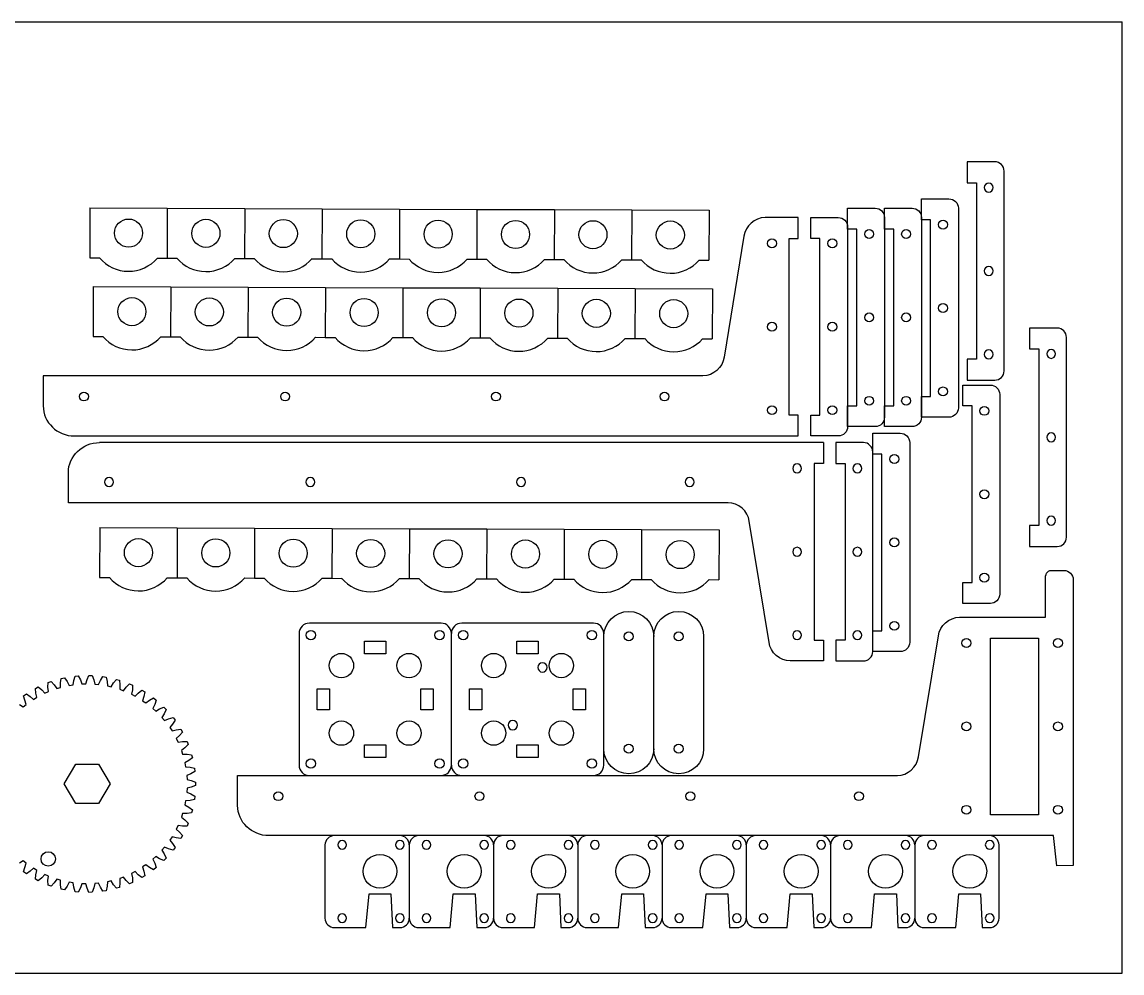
# Model space of a CAD drawing. Extents: x 0 to 610, y 0 to 305.
# Drawn here: x 257.2 to 609.6, y 0 to 304.8 of the extents above; entities that cross this region are included whole.
import ezdxf

# ---------------------------------------------------------------- set-up
doc = ezdxf.new("R2010")
doc.units = 0
doc.layers.add('CUTS', color=1, linetype='Continuous', true_color=0xff0000)
doc.layers.add('laser bed referance', color=3, linetype='Continuous', lineweight=25, true_color=0x00ff00)

msp = doc.modelspace()

# ---------------------------------------------------------------- linework, layer by layer
at = {"layer": 'CUTS', "color": 1, "lineweight": 25, "true_color": 0xff0000}
for p, q in [((278.92, 245.2), (278.87, 229.2)), ((278.92, 245.2), (303.72, 245.11)), ((303.72, 245.11), (303.67, 229.11)), ((303.72, 245.11), (328.52, 245.02)), ((328.52, 245.02), (328.47, 229.02)), ((328.52, 245.02), (353.32, 244.93)), ((353.32, 244.93), (353.27, 228.93)), ((353.32, 244.93), (378.12, 244.84)), ((378.12, 244.84), (378.06, 228.84)), ((378.12, 244.84), (402.92, 244.75)), ((402.92, 244.75), (402.86, 228.75)), ((402.92, 244.75), (427.72, 244.67)), ((427.72, 244.67), (427.66, 228.67)), ((427.72, 244.67), (452.52, 244.58)), ((452.52, 244.58), (452.46, 228.58)), ((452.52, 244.58), (477.32, 244.49)), ((477.32, 244.49), (477.26, 228.49)), ((278.87, 229.2), (281.99, 229.19)), ((300.54, 229.12), (303.67, 229.11)), ((303.67, 229.11), (306.79, 229.1)), ((325.34, 229.03), (328.47, 229.02)), ((328.47, 229.02), (331.59, 229.01)), ((350.14, 228.94), (353.27, 228.93)), ((353.27, 228.93), (356.39, 228.92)), ((374.94, 228.85), (378.06, 228.84)), ((378.06, 228.84), (381.19, 228.83)), ((399.74, 228.77), (402.86, 228.75)), ((402.86, 228.75), (405.99, 228.74)), ((424.54, 228.68), (427.66, 228.67)), ((427.66, 228.67), (430.79, 228.65)), ((449.34, 228.59), (452.46, 228.58)), ((452.46, 228.58), (455.59, 228.57)), ((474.14, 228.5), (477.26, 228.49)), ((280, 220), (279.94, 204)), ((280, 220), (304.8, 219.91)), ((304.8, 219.91), (304.74, 203.91)), ((304.8, 219.91), (329.6, 219.82)), ((329.6, 219.82), (329.54, 203.82)), ((329.6, 219.82), (354.4, 219.73)), ((354.4, 219.73), (354.34, 203.73)), ((354.4, 219.73), (379.2, 219.64)), ((379.2, 219.64), (379.14, 203.65)), ((379.2, 219.64), (404, 219.56)), ((404, 219.56), (403.94, 203.56)), ((404, 219.56), (428.8, 219.47)), ((428.8, 219.47), (428.74, 203.47)), ((428.8, 219.47), (453.6, 219.38)), ((453.6, 219.38), (453.54, 203.38)), ((453.6, 219.38), (478.4, 219.29)), ((478.4, 219.29), (478.34, 203.29)), ((279.94, 204), (283.07, 203.99)), ((301.62, 203.92), (304.74, 203.91)), ((304.74, 203.91), (307.87, 203.9)), ((326.42, 203.83), (329.54, 203.82)), ((329.54, 203.82), (332.66, 203.81)), ((351.22, 203.74), (354.34, 203.73)), ((354.34, 203.73), (357.46, 203.72)), ((376.02, 203.66), (379.14, 203.65)), ((379.14, 203.65), (382.26, 203.63)), ((400.82, 203.57), (403.94, 203.56)), ((403.94, 203.56), (407.06, 203.55)), ((425.62, 203.48), (428.74, 203.47)), ((428.74, 203.47), (431.86, 203.46)), ((450.42, 203.39), (453.54, 203.38)), ((453.54, 203.38), (456.66, 203.37)), ((475.22, 203.3), (478.34, 203.29)), ((513.92, 170), (282.01, 170)), ((282.09, 142.77), (282.03, 126.77)), ((282.09, 142.77), (306.89, 142.68)), ((306.89, 142.68), (306.83, 126.68)), ((306.89, 142.68), (331.69, 142.59)), ((331.69, 142.59), (331.63, 126.59)), ((331.69, 142.59), (356.49, 142.5)), ((356.49, 142.5), (356.43, 126.5)), ((356.49, 142.5), (381.29, 142.41)), ((381.29, 142.41), (381.23, 126.41)), ((381.29, 142.41), (406.08, 142.32)), ((406.08, 142.32), (406.03, 126.32)), ((406.08, 142.32), (430.88, 142.24)), ((430.88, 142.24), (430.83, 126.24)), ((430.88, 142.24), (455.68, 142.15)), ((455.68, 142.15), (455.63, 126.15)), ((455.68, 142.15), (480.48, 142.06)), ((480.48, 142.06), (480.43, 126.06)), ((282.03, 126.77), (285.15, 126.76)), ((303.71, 126.69), (306.83, 126.68)), ((306.83, 126.68), (309.95, 126.67)), ((328.51, 126.6), (331.63, 126.59)), ((331.63, 126.59), (334.75, 126.58)), ((353.31, 126.51), (356.43, 126.5)), ((356.43, 126.5), (359.55, 126.49)), ((378.11, 126.42), (381.23, 126.41)), ((381.23, 126.41), (384.35, 126.4)), ((402.9, 126.34), (406.03, 126.32)), ((406.03, 126.32), (409.15, 126.31)), ((427.7, 126.25), (430.83, 126.24)), ((430.83, 126.24), (433.95, 126.22)), ((452.5, 126.16), (455.63, 126.15)), ((455.63, 126.15), (458.75, 126.14)), ((477.3, 126.07), (480.43, 126.06))]:
    msp.add_line(p, q, dxfattribs=at)
for points in [[(568.82, 260), (560, 260), (560, 253.3), (562.95, 253.3), (562.95, 196.7), (560, 196.7), (560, 190), (568.82, 190)], [(571.82, 193), (571.82, 257), (571.82, 257)], [(554.17, 178.12), (545.34, 178.12), (545.34, 184.82), (548.29, 184.82), (548.29, 241.42), (545.34, 241.42), (545.34, 248.12), (548.25, 248.12), (554.17, 248.12)], [(530.51, 175.12), (521.69, 175.12), (521.69, 181.82), (524.64, 181.82), (524.64, 238.42), (521.69, 238.42), (521.69, 245.12), (524.6, 245.12), (530.51, 245.12)], [(542.34, 175.12), (533.51, 175.12), (533.51, 181.82), (536.46, 181.82), (536.46, 238.42), (533.51, 238.42), (533.51, 245.12), (536.42, 245.12), (542.34, 245.12)], [(557.17, 245.12), (557.17, 181.12), (557.17, 181.12)], [(505.86, 178.82), (502.91, 178.82), (502.91, 235.42), (505.86, 235.42), (505.86, 242.12), (505.86, 242.12), (495.24, 242.12)], [(518.69, 172.12), (509.86, 172.12), (509.86, 178.82), (512.81, 178.82), (512.81, 235.42), (509.86, 235.42), (509.86, 242.12), (512.77, 242.12), (518.69, 242.12)], [(533.51, 242.12), (533.51, 178.12), (533.51, 178.12)], [(545.34, 242.12), (545.34, 178.12), (545.34, 178.12)], [(488.47, 236.17), (482.11, 197.35)], [(521.69, 239.12), (521.69, 175.12), (521.69, 175.12)], [(588.82, 206.7), (580, 206.7), (580, 200), (582.95, 200), (582.95, 143.4), (580, 143.4), (580, 136.7), (588.82, 136.7)], [(591.82, 139.7), (591.82, 203.7), (591.82, 203.7)], [(475.34, 191.4), (467.73, 191.4), (263.95, 191.4)], [(567.42, 118.44), (558.59, 118.44), (558.59, 125.14), (561.54, 125.14), (561.54, 181.74), (558.59, 181.74), (558.59, 188.44), (561.5, 188.44), (567.42, 188.44)], [(570.42, 185.44), (570.42, 121.44), (570.42, 121.44)], [(273.95, 172.12), (505.86, 172.12), (505.86, 178.82), (505.86, 178.82)], [(538.57, 103), (529.74, 103), (529.74, 109.7), (532.69, 109.7), (532.69, 166.3), (529.74, 166.3), (529.74, 173), (532.65, 173), (538.57, 173)], [(513.92, 170), (513.92, 163.3), (510.97, 163.3), (510.97, 106.7), (513.92, 106.7), (513.92, 100), (503.3, 100)], [(526.74, 170), (517.92, 170), (517.92, 163.3), (520.87, 163.3), (520.87, 106.7), (517.92, 106.7), (517.92, 100), (526.74, 100)], [(541.57, 170), (541.57, 106), (541.57, 106)], [(529.74, 103), (529.74, 167), (529.74, 167)], [(483.4, 150.72), (475.79, 150.72), (272.01, 150.72)], [(496.53, 105.95), (490.17, 144.77)], [(587.06, 129.03), (590.98, 129.03)], [(557.53, 114.03), (585.06, 114.03), (585.06, 126.03)], [(593.98, 126.03), (593.98, 111.03), (593.98, 111.03)], [(593.98, 111.03), (593.98, 34.41), (588.77, 34.4), (587.67, 44.03), (339.43, 44.03), (336.25, 44.03)], [(391.41, 112.13), (349.23, 112.12)], [(440.23, 112.13), (398.05, 112.12)], [(345.92, 108.8), (345.92, 66.62)], [(366.93, 106.32), (373.73, 106.32), (373.73, 102.32), (366.93, 102.32), (366.93, 106.32), (366.93, 106.32)], [(394.74, 66.63), (394.73, 108.81)], [(415.75, 106.32), (422.55, 106.32), (422.55, 102.32), (415.75, 102.32), (415.75, 106.32), (415.75, 106.32)], [(443.56, 66.63), (443.55, 108.81)], [(459.56, 71.88), (459.56, 107.88)], [(475.56, 107.88), (475.56, 71.88), (475.56, 71.88)], [(544.4, 69.26), (550.76, 108.08)], [(567.43, 107.33), (582.88, 107.33), (582.88, 50.73), (567.43, 50.73), (567.43, 107.33), (567.43, 107.33)], [(256.35, 86.07), (257.53, 85.28), (258.53, 86.08), (258.03, 87.4), (257.68, 88.84), (258.55, 89.45), (259.78, 88.63), (260.85, 87.7), (261.95, 88.36), (261.61, 89.74), (261.46, 91.21), (262.39, 91.7), (263.51, 90.73), (264.46, 89.67), (265.62, 90.19), (265.47, 91.6), (265.51, 93.08), (266.5, 93.44), (267.48, 92.34), (268.28, 91.16), (269.51, 91.53), (269.54, 92.95), (269.76, 94.41), (270.79, 94.65), (271.62, 93.42), (272.27, 92.16), (273.53, 92.36), (273.74, 93.77), (274.15, 95.19), (275.2, 95.29), (275.87, 93.97), (276.35, 92.63), (277.62, 92.67), (278.01, 94.04), (278.6, 95.4), (279.65, 95.37), (280.15, 93.97), (280.45, 92.58), (281.72, 92.46), (282.28, 93.77), (283.04, 95.04), (284.08, 94.87), (284.4, 93.42), (284.52, 92.01), (285.76, 91.72), (286.49, 92.95), (287.4, 94.11), (288.41, 93.81), (288.54, 92.34), (288.48, 90.92), (289.68, 90.48), (290.55, 91.6), (291.6, 92.64), (292.57, 92.21), (292.51, 90.73), (292.27, 89.33), (293.4, 88.74), (294.41, 89.74), (295.59, 90.64), (296.49, 90.09), (296.24, 88.63), (295.82, 87.27), (296.87, 86.54), (298, 87.4), (299.28, 88.14), (300.11, 87.48), (299.67, 86.07), (299.08, 84.78), (300.03, 83.92), (301.26, 84.63), (302.62, 85.2), (303.36, 84.44), (302.75, 83.09), (302, 81.88), (302.83, 80.91), (304.14, 81.46), (305.56, 81.85), (306.2, 81), (305.42, 79.74), (304.52, 78.64), (305.22, 77.57), (306.59, 77.95), (308.05, 78.15), (308.57, 77.23), (307.64, 76.08), (306.6, 75.11), (307.16, 73.95), (308.57, 74.15), (310.05, 74.16), (310.44, 73.19), (309.37, 72.17), (308.22, 71.33), (308.62, 70.12), (310.04, 70.13), (311.51, 69.96), (311.78, 68.94), (310.59, 68.06), (309.34, 67.38), (309.59, 66.12), (311, 65.96), (312.43, 65.6), (312.57, 64.55), (311.27, 63.83), (309.95, 63.32), (310.03, 62.04), (311.41, 61.7), (312.78, 61.15)], [(351.72, 91.11), (355.72, 91.11), (355.72, 84.31), (351.72, 84.31), (351.72, 91.11), (351.72, 91.11)], [(388.93, 84.3), (384.93, 84.31), (384.93, 91.11), (388.93, 91.12), (388.93, 84.3), (388.93, 84.3)], [(400.55, 91.11), (404.54, 91.11), (404.54, 84.31), (400.55, 84.31), (400.55, 91.11), (400.55, 91.11)], [(433.75, 91.11), (437.75, 91.11), (437.75, 84.31), (433.75, 84.31), (433.75, 91.11), (433.75, 91.11)], [(366.93, 73.11), (373.73, 73.11), (373.73, 69.11), (366.93, 69.11), (366.93, 73.11), (366.93, 73.11)], [(415.74, 69.11), (415.75, 73.11), (422.55, 73.11), (422.55, 69.11), (415.74, 69.11), (415.74, 69.11)], [(274.36, 54.28), (270.7, 60.63), (274.36, 66.98), (281.69, 66.98), (285.36, 60.63), (281.69, 54.28), (274.36, 54.28), (274.36, 54.28)], [(312.78, 61.15), (312.78, 60.1), (311.41, 59.55), (310.03, 59.21), (309.95, 57.94), (311.27, 57.42), (312.57, 56.7), (312.43, 55.66), (311, 55.29), (309.59, 55.13), (309.34, 53.87), (310.59, 53.19), (311.78, 52.32), (311.51, 51.29), (310.04, 51.12), (308.62, 51.14), (308.22, 49.92), (309.37, 49.09), (310.44, 48.07), (310.05, 47.09), (308.57, 47.1), (307.16, 47.3), (306.6, 46.15), (307.64, 45.17), (308.57, 44.02), (308.05, 43.1), (306.59, 43.3), (305.22, 43.68), (304.52, 42.61), (305.42, 41.51), (306.2, 40.25), (305.56, 39.41), (304.14, 39.79), (302.83, 40.34), (302, 39.37), (302.75, 38.16), (303.36, 36.81), (302.62, 36.06), (301.26, 36.62), (300.03, 37.33), (299.08, 36.48), (299.67, 35.18), (300.11, 33.77), (299.28, 33.11), (298, 33.85), (296.87, 34.71), (295.82, 33.98), (296.24, 32.62), (296.49, 31.16), (295.59, 30.62), (294.41, 31.51), (293.4, 32.51), (292.27, 31.92), (292.51, 30.52), (292.57, 29.04), (291.6, 28.62), (290.55, 29.65), (289.68, 30.77), (288.48, 30.33), (288.54, 28.91), (288.41, 27.44), (287.4, 27.14), (286.49, 28.3), (285.76, 29.53), (284.52, 29.24), (284.4, 27.83), (284.08, 26.38), (283.04, 26.21), (282.28, 27.49), (281.72, 28.79), (280.45, 28.67), (280.15, 27.28), (279.65, 25.89), (278.6, 25.85), (278.01, 27.21), (277.62, 28.58), (276.35, 28.62), (275.87, 27.28), (275.2, 25.96), (274.15, 26.06), (273.74, 27.49), (273.53, 28.89), (272.27, 29.1), (271.62, 27.83), (270.79, 26.61), (269.76, 26.84), (269.54, 28.3), (269.51, 29.72), (268.28, 30.09), (267.48, 28.91), (266.5, 27.81), (265.51, 28.17), (265.47, 29.65), (265.62, 31.07), (264.46, 31.58), (263.51, 30.52), (262.39, 29.55), (261.46, 30.04), (261.61, 31.51), (261.95, 32.89), (260.85, 33.56), (259.78, 32.62), (258.55, 31.8), (257.68, 32.41), (258.03, 33.85), (258.53, 35.17), (257.53, 35.97), (256.35, 35.18)], [(326.25, 53.67), (326.25, 63.31), (537.63, 63.31)], [(354.24, 41.03), (354.24, 17.56)], [(381.24, 41.03), (381.24, 17.56)], [(408.24, 41.03), (408.24, 17.56)], [(435.23, 41.03), (435.23, 17.56)], [(462.23, 41.03), (462.23, 17.56)], [(489.22, 41.03), (489.22, 17.56)], [(516.22, 41.03), (516.22, 17.56)], [(543.22, 41.03), (543.22, 17.56)], [(570.21, 17.56), (570.21, 41.03)], [(357.24, 14.56), (367.34, 14.56), (368.34, 25.41), (375.34, 25.41), (375.34, 25.41), (375.84, 14.56), (378.24, 14.56)], [(384.24, 14.56), (394.34, 14.56), (395.34, 25.41), (402.34, 25.41), (402.34, 25.41), (402.84, 14.56), (405.24, 14.56)], [(411.24, 14.56), (421.33, 14.56), (422.33, 25.41), (429.33, 25.41), (429.83, 14.56), (432.23, 14.56)], [(438.23, 14.56), (448.33, 14.56), (449.33, 25.41), (456.33, 25.41), (456.33, 25.41), (456.83, 14.56), (459.23, 14.56)], [(465.23, 14.56), (475.32, 14.56), (476.32, 25.41), (483.32, 25.41), (483.32, 25.41), (483.82, 14.56), (486.22, 14.56)], [(492.22, 14.56), (502.32, 14.56), (503.32, 25.41), (510.32, 25.41), (510.32, 25.41), (510.82, 14.56), (513.22, 14.56)], [(519.22, 14.56), (529.32, 14.56), (530.32, 25.41), (537.32, 25.41), (537.32, 25.41), (537.82, 14.56), (540.22, 14.56)], [(546.22, 14.56), (556.31, 14.56), (557.31, 25.41), (564.31, 25.41), (564.31, 25.41), (564.81, 14.56), (567.21, 14.56)]]:
    msp.add_lwpolyline(points, dxfattribs=at)
for centre in [(291.3, 237.15), (316.09, 237.06), (340.89, 236.98), (365.69, 236.89), (390.49, 236.8), (415.29, 236.71), (440.09, 236.62), (464.89, 236.53), (292.37, 211.96), (317.17, 211.87), (341.97, 211.78), (366.77, 211.69), (391.57, 211.6), (416.37, 211.51), (441.17, 211.42), (465.97, 211.33), (294.46, 134.72), (319.26, 134.64), (344.06, 134.55), (368.86, 134.46), (393.66, 134.37), (418.46, 134.28), (443.26, 134.19), (468.05, 134.1)]:
    msp.add_circle(centre, 4.5, dxfattribs=at)
for centre in [(291.3, 237.15), (316.09, 237.06), (340.89, 236.98), (365.69, 236.89), (390.49, 236.8), (415.29, 236.71), (440.09, 236.62), (464.89, 236.53), (292.37, 211.96), (317.17, 211.87), (341.97, 211.78), (366.77, 211.69), (391.57, 211.6), (416.37, 211.51), (441.17, 211.42), (465.97, 211.33), (294.46, 134.72), (319.26, 134.64), (344.06, 134.55), (368.86, 134.46), (393.66, 134.37), (418.46, 134.28), (443.26, 134.19), (468.05, 134.1)]:
    msp.add_arc(centre, 12.25, 220.5677, 319.0221, dxfattribs=at)
for points in [[(571.82, 257), (571.82, 258.65), (570.48, 260), (568.82, 260)], [(566.91, 253.15), (566.12, 253.15), (565.48, 252.51), (565.48, 251.72)], [(565.48, 251.72), (565.48, 250.94), (566.12, 250.3), (566.91, 250.3)], [(568.33, 251.72), (568.33, 252.51), (567.7, 253.15), (566.91, 253.15)], [(566.91, 250.3), (567.7, 250.3), (568.33, 250.94), (568.33, 251.72)], [(554.17, 248.12), (555.82, 248.12), (557.17, 246.77), (557.17, 245.12)], [(530.51, 245.12), (532.16, 245.12), (533.51, 243.77), (533.51, 242.12)], [(542.34, 245.12), (543.99, 245.12), (545.34, 243.77), (545.34, 242.12)], [(495.24, 242.12), (491.94, 242.12), (488.89, 239.44), (488.47, 236.17)], [(518.69, 242.12), (520.34, 242.12), (521.69, 240.77), (521.69, 239.12)], [(550.83, 239.85), (550.83, 240.63), (551.46, 241.27), (552.25, 241.27)], [(552.25, 238.42), (551.46, 238.42), (550.83, 239.06), (550.83, 239.85)], [(552.25, 241.27), (553.04, 241.27), (553.68, 240.63), (553.68, 239.85)], [(553.68, 239.85), (553.68, 239.06), (553.04, 238.42), (552.25, 238.42)], [(527.17, 236.85), (527.17, 237.63), (527.81, 238.27), (528.6, 238.27)], [(528.6, 235.42), (527.81, 235.42), (527.17, 236.06), (527.17, 236.85)], [(528.6, 238.27), (529.38, 238.27), (530.02, 237.63), (530.02, 236.85)], [(530.02, 236.85), (530.02, 236.06), (529.38, 235.42), (528.6, 235.42)], [(539, 236.85), (539, 237.63), (539.64, 238.27), (540.42, 238.27)], [(540.42, 235.42), (539.64, 235.42), (539, 236.06), (539, 236.85)], [(540.42, 238.27), (541.21, 238.27), (541.85, 237.63), (541.85, 236.85)], [(541.85, 236.85), (541.85, 236.06), (541.21, 235.42), (540.42, 235.42)], [(496.03, 233.85), (496.03, 234.63), (496.66, 235.27), (497.45, 235.27)], [(497.45, 232.42), (496.66, 232.42), (496.03, 233.06), (496.03, 233.85)], [(497.45, 235.27), (498.24, 235.27), (498.88, 234.63), (498.88, 233.85)], [(498.88, 233.85), (498.88, 233.06), (498.24, 232.42), (497.45, 232.42)], [(515.34, 233.85), (515.34, 234.63), (515.98, 235.27), (516.77, 235.27)], [(516.77, 232.42), (515.98, 232.42), (515.34, 233.06), (515.34, 233.85)], [(516.77, 235.27), (517.56, 235.27), (518.19, 234.63), (518.19, 233.85)], [(518.19, 233.85), (518.19, 233.06), (517.56, 232.42), (516.77, 232.42)], [(566.91, 226.42), (566.12, 226.42), (565.48, 225.79), (565.48, 225)], [(568.33, 225), (568.33, 225.79), (567.7, 226.42), (566.91, 226.42)], [(565.48, 225), (565.48, 224.21), (566.12, 223.57), (566.91, 223.57)], [(566.91, 223.57), (567.7, 223.57), (568.33, 224.21), (568.33, 225)], [(527.17, 210.12), (527.17, 210.91), (527.81, 211.55), (528.6, 211.55)], [(528.6, 211.55), (529.38, 211.55), (530.02, 210.91), (530.02, 210.12)], [(539, 210.12), (539, 210.91), (539.64, 211.55), (540.42, 211.55)], [(540.42, 211.55), (541.21, 211.55), (541.85, 210.91), (541.85, 210.12)], [(550.83, 213.12), (550.83, 213.91), (551.46, 214.55), (552.25, 214.55)], [(552.25, 211.7), (551.46, 211.7), (550.83, 212.33), (550.83, 213.12)], [(552.25, 214.55), (553.04, 214.55), (553.68, 213.91), (553.68, 213.12)], [(553.68, 213.12), (553.68, 212.33), (553.04, 211.7), (552.25, 211.7)], [(496.03, 207.12), (496.03, 207.91), (496.66, 208.55), (497.45, 208.55)], [(497.45, 208.55), (498.24, 208.55), (498.88, 207.91), (498.88, 207.12)], [(515.34, 207.12), (515.34, 207.91), (515.98, 208.55), (516.77, 208.55)], [(516.77, 208.55), (517.56, 208.55), (518.19, 207.91), (518.19, 207.12)], [(528.6, 208.7), (527.81, 208.7), (527.17, 209.33), (527.17, 210.12)], [(530.02, 210.12), (530.02, 209.33), (529.38, 208.7), (528.6, 208.7)], [(540.42, 208.7), (539.64, 208.7), (539, 209.33), (539, 210.12)], [(541.85, 210.12), (541.85, 209.33), (541.21, 208.7), (540.42, 208.7)], [(497.45, 205.7), (496.66, 205.7), (496.03, 206.33), (496.03, 207.12)], [(498.88, 207.12), (498.88, 206.33), (498.24, 205.7), (497.45, 205.7)], [(516.77, 205.7), (515.98, 205.7), (515.34, 206.33), (515.34, 207.12)], [(518.19, 207.12), (518.19, 206.33), (517.56, 205.7), (516.77, 205.7)], [(591.82, 203.7), (591.82, 205.35), (590.48, 206.7), (588.82, 206.7)], [(566.91, 199.7), (566.12, 199.7), (565.48, 199.06), (565.48, 198.27)], [(565.48, 198.27), (565.48, 197.49), (566.12, 196.85), (566.91, 196.85)], [(568.33, 198.27), (568.33, 199.06), (567.7, 199.7), (566.91, 199.7)], [(566.91, 196.85), (567.7, 196.85), (568.33, 197.49), (568.33, 198.27)], [(586.91, 199.85), (586.12, 199.85), (585.48, 199.21), (585.48, 198.42)], [(585.48, 198.42), (585.48, 197.64), (586.12, 197), (586.91, 197)], [(588.33, 198.42), (588.33, 199.21), (587.7, 199.85), (586.91, 199.85)], [(586.91, 197), (587.7, 197), (588.33, 197.64), (588.33, 198.42)], [(482.11, 197.35), (481.68, 194.08), (478.64, 191.4), (475.34, 191.4)], [(263.95, 191.4), (263.95, 191.4), (263.95, 187.06), (263.95, 181.76)], [(568.82, 190), (570.48, 190), (571.82, 191.35), (571.82, 193)], [(550.83, 186.4), (550.83, 187.18), (551.46, 187.82), (552.25, 187.82)], [(552.25, 187.82), (553.04, 187.82), (553.68, 187.18), (553.68, 186.4)], [(567.42, 188.44), (569.07, 188.44), (570.42, 187.09), (570.42, 185.44)], [(275.57, 184.76), (275.57, 185.55), (276.21, 186.18), (277, 186.18)], [(277, 183.34), (276.21, 183.34), (275.57, 183.97), (275.57, 184.76)], [(277, 186.18), (277.78, 186.18), (278.42, 185.55), (278.42, 184.76)], [(278.42, 184.76), (278.42, 183.97), (277.78, 183.34), (277, 183.34)], [(340.04, 184.76), (340.04, 185.55), (340.68, 186.18), (341.47, 186.18)], [(341.47, 183.34), (340.68, 183.34), (340.04, 183.97), (340.04, 184.76)], [(341.47, 186.18), (342.26, 186.18), (342.89, 185.55), (342.89, 184.76)], [(342.89, 184.76), (342.89, 183.97), (342.26, 183.34), (341.47, 183.34)], [(407.58, 184.76), (407.58, 185.55), (408.22, 186.18), (409, 186.18)], [(409, 183.34), (408.22, 183.34), (407.58, 183.97), (407.58, 184.76)], [(409, 186.18), (409.79, 186.18), (410.43, 185.55), (410.43, 184.76)], [(410.43, 184.76), (410.43, 183.97), (409.79, 183.34), (409, 183.34)], [(461.59, 184.76), (461.59, 185.55), (462.22, 186.18), (463.01, 186.18)], [(463.01, 183.34), (462.22, 183.34), (461.59, 183.97), (461.59, 184.76)], [(463.01, 186.18), (463.8, 186.18), (464.44, 185.55), (464.44, 184.76)], [(464.44, 184.76), (464.44, 183.97), (463.8, 183.34), (463.01, 183.34)], [(527.17, 183.4), (527.17, 184.18), (527.81, 184.82), (528.6, 184.82)], [(528.6, 181.97), (527.81, 181.97), (527.17, 182.61), (527.17, 183.4)], [(528.6, 184.82), (529.38, 184.82), (530.02, 184.18), (530.02, 183.4)], [(530.02, 183.4), (530.02, 182.61), (529.38, 181.97), (528.6, 181.97)], [(539, 183.4), (539, 184.18), (539.64, 184.82), (540.42, 184.82)], [(540.42, 181.97), (539.64, 181.97), (539, 182.61), (539, 183.4)], [(540.42, 184.82), (541.21, 184.82), (541.85, 184.18), (541.85, 183.4)], [(541.85, 183.4), (541.85, 182.61), (541.21, 181.97), (540.42, 181.97)], [(552.25, 184.97), (551.46, 184.97), (550.83, 185.61), (550.83, 186.4)], [(553.68, 186.4), (553.68, 185.61), (553.04, 184.97), (552.25, 184.97)], [(263.95, 181.76), (263.95, 176.46), (268.45, 172.12), (273.95, 172.12)], [(496.03, 180.4), (496.03, 181.18), (496.66, 181.82), (497.45, 181.82)], [(497.45, 178.97), (496.66, 178.97), (496.03, 179.61), (496.03, 180.4)], [(497.45, 181.82), (498.24, 181.82), (498.88, 181.18), (498.88, 180.4)], [(498.88, 180.4), (498.88, 179.61), (498.24, 178.97), (497.45, 178.97)], [(515.34, 180.4), (515.34, 181.18), (515.98, 181.82), (516.77, 181.82)], [(516.77, 178.97), (515.98, 178.97), (515.34, 179.61), (515.34, 180.4)], [(516.77, 181.82), (517.56, 181.82), (518.19, 181.18), (518.19, 180.4)], [(518.19, 180.4), (518.19, 179.61), (517.56, 178.97), (516.77, 178.97)], [(557.17, 181.12), (557.17, 179.47), (555.82, 178.12), (554.17, 178.12)], [(564.07, 180.17), (564.07, 180.95), (564.71, 181.59), (565.5, 181.59)], [(565.5, 178.74), (564.71, 178.74), (564.07, 179.38), (564.07, 180.17)], [(565.5, 181.59), (566.29, 181.59), (566.92, 180.95), (566.92, 180.17)], [(566.92, 180.17), (566.92, 179.38), (566.29, 178.74), (565.5, 178.74)], [(533.51, 178.12), (533.51, 176.47), (532.16, 175.12), (530.51, 175.12)], [(545.34, 178.12), (545.34, 176.47), (543.99, 175.12), (542.34, 175.12)], [(521.69, 175.12), (521.69, 173.47), (520.34, 172.12), (518.69, 172.12)], [(538.57, 173), (540.22, 173), (541.57, 171.65), (541.57, 170)], [(586.91, 173.12), (586.12, 173.12), (585.48, 172.49), (585.48, 171.7)], [(588.33, 171.7), (588.33, 172.49), (587.7, 173.12), (586.91, 173.12)], [(272.01, 160.36), (272.01, 165.66), (276.51, 170), (282.01, 170)], [(529.74, 167), (529.74, 168.65), (528.39, 170), (526.74, 170)], [(585.48, 171.7), (585.48, 170.91), (586.12, 170.28), (586.91, 170.28)], [(586.91, 170.28), (587.7, 170.28), (588.33, 170.91), (588.33, 171.7)], [(535.23, 164.73), (535.23, 165.51), (535.87, 166.15), (536.65, 166.15)], [(536.65, 166.15), (537.44, 166.15), (538.08, 165.51), (538.08, 164.73)], [(505.51, 163.15), (504.72, 163.15), (504.09, 162.51), (504.09, 161.72)], [(506.94, 161.72), (506.94, 162.51), (506.3, 163.15), (505.51, 163.15)], [(524.83, 163.15), (524.04, 163.15), (523.4, 162.51), (523.4, 161.72)], [(526.25, 161.72), (526.25, 162.51), (525.61, 163.15), (524.83, 163.15)], [(536.65, 163.3), (535.87, 163.3), (535.23, 163.94), (535.23, 164.73)], [(538.08, 164.73), (538.08, 163.94), (537.44, 163.3), (536.65, 163.3)], [(272.01, 150.72), (272.01, 150.72), (272.01, 155.06), (272.01, 160.36)], [(285.06, 158.79), (284.27, 158.79), (283.63, 158.15), (283.63, 157.36)], [(286.48, 157.36), (286.48, 158.15), (285.84, 158.79), (285.06, 158.79)], [(349.53, 158.79), (348.74, 158.79), (348.1, 158.15), (348.1, 157.36)], [(350.95, 157.36), (350.95, 158.15), (350.32, 158.79), (349.53, 158.79)], [(417.06, 158.79), (416.28, 158.79), (415.64, 158.15), (415.64, 157.36)], [(418.49, 157.36), (418.49, 158.15), (417.85, 158.79), (417.06, 158.79)], [(471.07, 158.79), (470.29, 158.79), (469.65, 158.15), (469.65, 157.36)], [(472.5, 157.36), (472.5, 158.15), (471.86, 158.79), (471.07, 158.79)], [(504.09, 161.72), (504.09, 160.94), (504.72, 160.3), (505.51, 160.3)], [(505.51, 160.3), (506.3, 160.3), (506.94, 160.94), (506.94, 161.72)], [(523.4, 161.72), (523.4, 160.94), (524.04, 160.3), (524.83, 160.3)], [(524.83, 160.3), (525.61, 160.3), (526.25, 160.94), (526.25, 161.72)], [(283.63, 157.36), (283.63, 156.57), (284.27, 155.94), (285.06, 155.94)], [(285.06, 155.94), (285.84, 155.94), (286.48, 156.57), (286.48, 157.36)], [(348.1, 157.36), (348.1, 156.57), (348.74, 155.94), (349.53, 155.94)], [(349.53, 155.94), (350.32, 155.94), (350.95, 156.57), (350.95, 157.36)], [(415.64, 157.36), (415.64, 156.57), (416.28, 155.94), (417.06, 155.94)], [(417.06, 155.94), (417.85, 155.94), (418.49, 156.57), (418.49, 157.36)], [(469.65, 157.36), (469.65, 156.57), (470.29, 155.94), (471.07, 155.94)], [(471.07, 155.94), (471.86, 155.94), (472.5, 156.57), (472.5, 157.36)], [(564.07, 153.44), (564.07, 154.23), (564.71, 154.87), (565.5, 154.87)], [(565.5, 152.02), (564.71, 152.02), (564.07, 152.65), (564.07, 153.44)], [(565.5, 154.87), (566.29, 154.87), (566.92, 154.23), (566.92, 153.44)], [(566.92, 153.44), (566.92, 152.65), (566.29, 152.02), (565.5, 152.02)], [(490.17, 144.77), (489.74, 148.04), (486.7, 150.72), (483.4, 150.72)], [(586.91, 146.4), (586.12, 146.4), (585.48, 145.76), (585.48, 144.98)], [(585.48, 144.98), (585.48, 144.19), (586.12, 143.55), (586.91, 143.55)], [(588.33, 144.98), (588.33, 145.76), (587.7, 146.4), (586.91, 146.4)], [(586.91, 143.55), (587.7, 143.55), (588.33, 144.19), (588.33, 144.98)], [(535.23, 138), (535.23, 138.79), (535.87, 139.43), (536.65, 139.43)], [(536.65, 136.58), (535.87, 136.58), (535.23, 137.21), (535.23, 138)], [(536.65, 139.43), (537.44, 139.43), (538.08, 138.79), (538.08, 138)], [(538.08, 138), (538.08, 137.21), (537.44, 136.58), (536.65, 136.58)], [(588.82, 136.7), (590.48, 136.7), (591.82, 138.05), (591.82, 139.7)], [(505.51, 136.43), (504.72, 136.43), (504.09, 135.79), (504.09, 135)], [(504.09, 135), (504.09, 134.21), (504.72, 133.58), (505.51, 133.58)], [(506.94, 135), (506.94, 135.79), (506.3, 136.43), (505.51, 136.43)], [(505.51, 133.58), (506.3, 133.58), (506.94, 134.21), (506.94, 135)], [(524.83, 136.43), (524.04, 136.43), (523.4, 135.79), (523.4, 135)], [(523.4, 135), (523.4, 134.21), (524.04, 133.58), (524.83, 133.58)], [(526.25, 135), (526.25, 135.79), (525.61, 136.43), (524.83, 136.43)], [(524.83, 133.58), (525.61, 133.58), (526.25, 134.21), (526.25, 135)], [(564.07, 126.72), (564.07, 127.5), (564.71, 128.14), (565.5, 128.14)], [(565.5, 128.14), (566.29, 128.14), (566.92, 127.5), (566.92, 126.72)], [(585.06, 126.03), (585.06, 127.68), (585.41, 129.03), (587.06, 129.03)], [(590.98, 129.03), (592.63, 129.03), (593.98, 127.68), (593.98, 126.03)], [(565.5, 125.29), (564.71, 125.29), (564.07, 125.93), (564.07, 126.72)], [(566.92, 126.72), (566.92, 125.93), (566.29, 125.29), (565.5, 125.29)], [(570.42, 121.44), (570.42, 119.79), (569.07, 118.44), (567.42, 118.44)], [(443.56, 107.88), (443.56, 112.3), (447.14, 115.88), (451.56, 115.88)], [(451.56, 115.88), (455.98, 115.88), (459.56, 112.3), (459.56, 107.88)], [(459.56, 107.88), (459.56, 112.3), (463.14, 115.88), (467.56, 115.88)], [(467.56, 115.88), (471.98, 115.88), (475.56, 112.3), (475.56, 107.88)], [(550.76, 108.08), (551.19, 111.35), (554.23, 114.03), (557.53, 114.03)], [(349.23, 112.12), (347.41, 112.12), (345.92, 110.62), (345.92, 108.8)], [(348.22, 108.32), (348.22, 109.15), (348.89, 109.82), (349.72, 109.82)], [(349.72, 109.82), (350.55, 109.82), (351.22, 109.15), (351.22, 108.32)], [(389.43, 108.32), (389.43, 109.15), (390.1, 109.82), (390.93, 109.82)], [(390.93, 109.82), (391.76, 109.82), (392.43, 109.15), (392.43, 108.32)], [(394.73, 108.81), (394.73, 110.63), (393.23, 112.13), (391.41, 112.13)], [(398.05, 112.12), (396.23, 112.12), (394.74, 110.62), (394.74, 108.8)], [(397.04, 108.32), (397.04, 109.15), (397.72, 109.82), (398.54, 109.82)], [(398.54, 109.82), (399.37, 109.82), (400.04, 109.15), (400.04, 108.32)], [(438.25, 108.32), (438.25, 109.15), (438.92, 109.82), (439.75, 109.82)], [(439.75, 109.82), (440.58, 109.82), (441.25, 109.15), (441.25, 108.32)], [(443.55, 108.81), (443.55, 110.63), (442.06, 112.13), (440.23, 112.13)], [(450.13, 107.88), (450.13, 108.67), (450.77, 109.31), (451.56, 109.31)], [(451.56, 109.31), (452.35, 109.31), (452.98, 108.67), (452.98, 107.88)], [(466.13, 107.88), (466.13, 108.67), (466.77, 109.31), (467.56, 109.31)], [(467.56, 109.31), (468.35, 109.31), (468.98, 108.67), (468.98, 107.88)], [(505.51, 109.7), (504.72, 109.7), (504.09, 109.06), (504.09, 108.28)], [(506.94, 108.28), (506.94, 109.06), (506.3, 109.7), (505.51, 109.7)], [(524.83, 109.7), (524.04, 109.7), (523.4, 109.06), (523.4, 108.28)], [(526.25, 108.28), (526.25, 109.06), (525.61, 109.7), (524.83, 109.7)], [(535.23, 111.28), (535.23, 112.06), (535.87, 112.7), (536.65, 112.7)], [(536.65, 109.85), (535.87, 109.85), (535.23, 110.49), (535.23, 111.28)], [(536.65, 112.7), (537.44, 112.7), (538.08, 112.06), (538.08, 111.28)], [(538.08, 111.28), (538.08, 110.49), (537.44, 109.85), (536.65, 109.85)], [(349.72, 106.82), (348.89, 106.82), (348.22, 107.49), (348.22, 108.32)], [(351.22, 108.32), (351.22, 107.49), (350.55, 106.82), (349.72, 106.82)], [(390.93, 106.82), (390.1, 106.82), (389.43, 107.49), (389.43, 108.32)], [(392.43, 108.32), (392.43, 107.49), (391.76, 106.82), (390.93, 106.82)], [(398.54, 106.82), (397.72, 106.82), (397.04, 107.49), (397.04, 108.32)], [(400.04, 108.32), (400.04, 107.49), (399.37, 106.82), (398.54, 106.82)], [(439.75, 106.82), (438.92, 106.82), (438.25, 107.49), (438.25, 108.32)], [(441.25, 108.32), (441.25, 107.49), (440.58, 106.82), (439.75, 106.82)], [(451.56, 106.46), (450.77, 106.46), (450.13, 107.1), (450.13, 107.88)], [(452.98, 107.88), (452.98, 107.1), (452.35, 106.46), (451.56, 106.46)], [(467.56, 106.46), (466.77, 106.46), (466.13, 107.1), (466.13, 107.88)], [(468.98, 107.88), (468.98, 107.1), (468.35, 106.46), (467.56, 106.46)], [(503.3, 100), (500, 100), (496.95, 102.68), (496.53, 105.95)], [(504.09, 108.28), (504.09, 107.49), (504.72, 106.85), (505.51, 106.85)], [(505.51, 106.85), (506.3, 106.85), (506.94, 107.49), (506.94, 108.28)], [(523.4, 108.28), (523.4, 107.49), (524.04, 106.85), (524.83, 106.85)], [(524.83, 106.85), (525.61, 106.85), (526.25, 107.49), (526.25, 108.28)], [(541.57, 106), (541.57, 104.35), (540.22, 103), (538.57, 103)], [(558.32, 105.75), (558.32, 106.54), (558.96, 107.18), (559.75, 107.18)], [(559.75, 104.33), (558.96, 104.33), (558.32, 104.97), (558.32, 105.75)], [(559.75, 107.18), (560.53, 107.18), (561.17, 106.54), (561.17, 105.75)], [(561.17, 105.75), (561.17, 104.97), (560.53, 104.33), (559.75, 104.33)], [(587.64, 105.75), (587.64, 106.54), (588.28, 107.18), (589.06, 107.18)], [(589.06, 104.33), (588.28, 104.33), (587.64, 104.97), (587.64, 105.75)], [(589.06, 107.18), (589.85, 107.18), (590.49, 106.54), (590.49, 105.75)], [(590.49, 105.75), (590.49, 104.97), (589.85, 104.33), (589.06, 104.33)], [(355.6, 98.53), (355.6, 100.68), (357.34, 102.43), (359.5, 102.43)], [(359.5, 102.43), (361.65, 102.43), (363.4, 100.68), (363.4, 98.53)], [(377.26, 98.53), (377.26, 100.68), (379, 102.43), (381.16, 102.43)], [(381.16, 102.43), (383.31, 102.43), (385.06, 100.68), (385.06, 98.53)], [(404.4, 98.54), (404.4, 100.7), (406.15, 102.44), (408.3, 102.44)], [(408.3, 102.44), (410.46, 102.44), (412.2, 100.7), (412.2, 98.54)], [(426.06, 98.54), (426.06, 100.7), (427.81, 102.44), (429.96, 102.44)], [(429.96, 102.44), (432.11, 102.44), (433.86, 100.7), (433.86, 98.54)], [(526.74, 100), (528.39, 100), (529.74, 101.35), (529.74, 103)], [(423.9, 99.46), (423.07, 99.46), (422.4, 98.79), (422.4, 97.96)], [(425.4, 97.96), (425.4, 98.79), (424.73, 99.46), (423.9, 99.46)], [(359.5, 94.63), (357.34, 94.63), (355.6, 96.37), (355.6, 98.53)], [(363.4, 98.53), (363.4, 96.37), (361.65, 94.63), (359.5, 94.63)], [(381.16, 94.63), (379, 94.63), (377.26, 96.37), (377.26, 98.53)], [(385.06, 98.53), (385.06, 96.37), (383.31, 94.63), (381.16, 94.63)], [(408.3, 94.64), (406.15, 94.64), (404.4, 96.39), (404.4, 98.54)], [(412.2, 98.54), (412.2, 96.39), (410.46, 94.64), (408.3, 94.64)], [(422.4, 97.96), (422.4, 97.14), (423.07, 96.46), (423.9, 96.46)], [(423.9, 96.46), (424.73, 96.46), (425.4, 97.14), (425.4, 97.96)], [(429.96, 94.64), (427.81, 94.64), (426.06, 96.39), (426.06, 98.54)], [(433.86, 98.54), (433.86, 96.39), (432.11, 94.64), (429.96, 94.64)], [(355.6, 76.87), (355.6, 79.02), (357.34, 80.77), (359.5, 80.77)], [(359.5, 80.77), (361.65, 80.77), (363.4, 79.02), (363.4, 76.87)], [(377.26, 76.87), (377.26, 79.02), (379, 80.77), (381.16, 80.77)], [(381.16, 80.77), (383.31, 80.77), (385.06, 79.02), (385.06, 76.87)], [(404.4, 76.88), (404.4, 79.04), (406.15, 80.78), (408.3, 80.78)], [(408.3, 80.78), (410.46, 80.78), (412.2, 79.04), (412.2, 76.88)], [(414.4, 80.96), (413.57, 80.96), (412.9, 80.29), (412.9, 79.46)], [(412.9, 79.46), (412.9, 78.64), (413.57, 77.96), (414.4, 77.96)], [(415.9, 79.46), (415.9, 80.29), (415.23, 80.96), (414.4, 80.96)], [(414.4, 77.96), (415.23, 77.96), (415.9, 78.64), (415.9, 79.46)], [(426.06, 76.88), (426.06, 79.04), (427.81, 80.78), (429.96, 80.78)], [(429.96, 80.78), (432.11, 80.78), (433.86, 79.04), (433.86, 76.88)], [(558.32, 79.03), (558.32, 79.82), (558.96, 80.45), (559.75, 80.45)], [(559.75, 77.6), (558.96, 77.6), (558.32, 78.24), (558.32, 79.03)], [(559.75, 80.45), (560.53, 80.45), (561.17, 79.82), (561.17, 79.03)], [(561.17, 79.03), (561.17, 78.24), (560.53, 77.6), (559.75, 77.6)], [(587.64, 79.03), (587.64, 79.82), (588.28, 80.45), (589.06, 80.45)], [(589.06, 77.6), (588.28, 77.6), (587.64, 78.24), (587.64, 79.03)], [(589.06, 80.45), (589.85, 80.45), (590.49, 79.82), (590.49, 79.03)], [(590.49, 79.03), (590.49, 78.24), (589.85, 77.6), (589.06, 77.6)], [(359.5, 72.97), (357.34, 72.97), (355.6, 74.71), (355.6, 76.87)], [(363.4, 76.87), (363.4, 74.71), (361.65, 72.97), (359.5, 72.97)], [(381.16, 72.97), (379, 72.97), (377.26, 74.71), (377.26, 76.87)], [(385.06, 76.87), (385.06, 74.71), (383.31, 72.97), (381.16, 72.97)], [(408.3, 72.99), (406.15, 72.99), (404.4, 74.73), (404.4, 76.88)], [(412.2, 76.88), (412.2, 74.73), (410.46, 72.99), (408.3, 72.99)], [(429.96, 72.99), (427.81, 72.99), (426.06, 74.73), (426.06, 76.88)], [(433.86, 76.88), (433.86, 74.73), (432.11, 72.99), (429.96, 72.99)], [(451.56, 63.88), (447.14, 63.88), (443.56, 67.46), (443.56, 71.88)], [(450.13, 71.88), (450.13, 72.67), (450.77, 73.31), (451.56, 73.31)], [(451.56, 70.46), (450.77, 70.46), (450.13, 71.1), (450.13, 71.88)], [(451.56, 73.31), (452.35, 73.31), (452.98, 72.67), (452.98, 71.88)], [(452.98, 71.88), (452.98, 71.1), (452.35, 70.46), (451.56, 70.46)], [(459.56, 71.88), (459.56, 67.46), (455.98, 63.88), (451.56, 63.88)], [(467.56, 63.88), (463.14, 63.88), (459.56, 67.46), (459.56, 71.88)], [(466.13, 71.88), (466.13, 72.67), (466.77, 73.31), (467.56, 73.31)], [(467.56, 70.46), (466.77, 70.46), (466.13, 71.1), (466.13, 71.88)], [(467.56, 73.31), (468.35, 73.31), (468.98, 72.67), (468.98, 71.88)], [(468.98, 71.88), (468.98, 71.1), (468.35, 70.46), (467.56, 70.46)], [(475.56, 71.88), (475.56, 67.46), (471.98, 63.88), (467.56, 63.88)], [(348.22, 67.11), (348.22, 67.94), (348.89, 68.61), (349.72, 68.61)], [(349.72, 65.61), (348.89, 65.61), (348.22, 66.28), (348.22, 67.11)], [(349.72, 68.61), (350.55, 68.61), (351.22, 67.94), (351.22, 67.11)], [(351.22, 67.11), (351.22, 66.28), (350.55, 65.61), (349.72, 65.61)], [(389.43, 67.11), (389.43, 67.94), (390.1, 68.61), (390.93, 68.61)], [(390.93, 65.61), (390.1, 65.61), (389.43, 66.28), (389.43, 67.11)], [(390.93, 68.61), (391.76, 68.61), (392.43, 67.94), (392.43, 67.11)], [(392.43, 67.11), (392.43, 66.28), (391.76, 65.61), (390.93, 65.61)], [(397.04, 67.11), (397.04, 67.94), (397.72, 68.61), (398.54, 68.61)], [(398.54, 65.61), (397.72, 65.61), (397.04, 66.28), (397.04, 67.11)], [(398.54, 68.61), (399.37, 68.61), (400.04, 67.94), (400.04, 67.11)], [(400.04, 67.11), (400.04, 66.28), (399.37, 65.61), (398.54, 65.61)], [(438.25, 67.11), (438.25, 67.94), (438.92, 68.61), (439.75, 68.61)], [(439.75, 65.61), (438.92, 65.61), (438.25, 66.28), (438.25, 67.11)], [(439.75, 68.61), (440.58, 68.61), (441.25, 67.94), (441.25, 67.11)], [(441.25, 67.11), (441.25, 66.28), (440.58, 65.61), (439.75, 65.61)], [(537.63, 63.31), (540.93, 63.31), (543.98, 65.99), (544.4, 69.26)], [(345.92, 66.62), (345.92, 64.8), (347.42, 63.3), (349.24, 63.3)], [(391.42, 63.31), (393.24, 63.31), (394.74, 64.81), (394.74, 66.63)], [(394.75, 66.62), (394.75, 64.8), (396.24, 63.3), (398.06, 63.3)], [(440.24, 63.31), (442.07, 63.31), (443.56, 64.81), (443.56, 66.63)], [(337.85, 56.67), (337.85, 57.46), (338.48, 58.09), (339.27, 58.09)], [(339.27, 55.24), (338.48, 55.24), (337.85, 55.88), (337.85, 56.67)], [(339.27, 58.09), (340.06, 58.09), (340.7, 57.46), (340.7, 56.67)], [(340.7, 56.67), (340.7, 55.88), (340.06, 55.24), (339.27, 55.24)], [(402.3, 56.67), (402.3, 57.46), (402.94, 58.09), (403.72, 58.09)], [(403.72, 55.24), (402.94, 55.24), (402.3, 55.88), (402.3, 56.67)], [(403.72, 58.09), (404.51, 58.09), (405.15, 57.46), (405.15, 56.67)], [(405.15, 56.67), (405.15, 55.88), (404.51, 55.24), (403.72, 55.24)], [(469.87, 56.67), (469.87, 57.46), (470.51, 58.09), (471.3, 58.09)], [(471.3, 55.24), (470.51, 55.24), (469.87, 55.88), (469.87, 56.67)], [(471.3, 58.09), (472.09, 58.09), (472.72, 57.46), (472.72, 56.67)], [(472.72, 56.67), (472.72, 55.88), (472.09, 55.24), (471.3, 55.24)], [(523.88, 56.67), (523.88, 57.46), (524.52, 58.09), (525.31, 58.09)], [(525.31, 55.24), (524.52, 55.24), (523.88, 55.88), (523.88, 56.67)], [(525.31, 58.09), (526.1, 58.09), (526.73, 57.46), (526.73, 56.67)], [(526.73, 56.67), (526.73, 55.88), (526.1, 55.24), (525.31, 55.24)], [(336.25, 44.03), (330.75, 44.03), (326.25, 48.37), (326.25, 53.67)], [(558.32, 52.31), (558.32, 53.09), (558.96, 53.73), (559.75, 53.73)], [(559.75, 53.73), (560.53, 53.73), (561.17, 53.09), (561.17, 52.31)], [(587.64, 52.31), (587.64, 53.09), (588.28, 53.73), (589.06, 53.73)], [(589.06, 53.73), (589.85, 53.73), (590.49, 53.09), (590.49, 52.31)], [(559.75, 50.88), (558.96, 50.88), (558.32, 51.52), (558.32, 52.31)], [(561.17, 52.31), (561.17, 51.52), (560.53, 50.88), (559.75, 50.88)], [(589.06, 50.88), (588.28, 50.88), (587.64, 51.52), (587.64, 52.31)], [(590.49, 52.31), (590.49, 51.52), (589.85, 50.88), (589.06, 50.88)], [(357.24, 44.03), (355.59, 44.03), (354.24, 42.69), (354.24, 41.03)], [(359.75, 42.5), (358.97, 42.5), (358.35, 41.88), (358.34, 41.1)], [(361.14, 41.09), (361.15, 41.87), (360.52, 42.5), (359.75, 42.5)], [(378.24, 42.5), (377.47, 42.5), (376.84, 41.88), (376.84, 41.1)], [(381.24, 41.03), (381.24, 42.69), (379.9, 44.03), (378.24, 44.03)], [(379.64, 41.09), (379.64, 41.87), (379.02, 42.5), (378.24, 42.5)], [(384.24, 44.03), (382.58, 44.03), (381.24, 42.69), (381.24, 41.03)], [(386.74, 42.5), (385.97, 42.5), (385.34, 41.88), (385.34, 41.1)], [(388.14, 41.09), (388.14, 41.87), (387.52, 42.5), (386.74, 42.5)], [(405.24, 42.5), (404.47, 42.5), (403.84, 41.88), (403.84, 41.1)], [(408.24, 41.03), (408.24, 42.69), (406.89, 44.03), (405.24, 44.03)], [(406.64, 41.09), (406.64, 41.87), (406.01, 42.5), (405.24, 42.5)], [(411.24, 44.03), (409.58, 44.03), (408.24, 42.69), (408.24, 41.03)], [(413.74, 42.5), (412.97, 42.5), (412.34, 41.88), (412.34, 41.1)], [(415.14, 41.09), (415.14, 41.87), (414.51, 42.5), (413.74, 42.5)], [(432.24, 42.5), (431.47, 42.5), (430.84, 41.88), (430.83, 41.1)], [(435.23, 41.03), (435.23, 42.69), (433.89, 44.03), (432.23, 44.03)], [(433.63, 41.09), (433.64, 41.87), (433.01, 42.5), (432.24, 42.5)], [(438.23, 44.03), (436.57, 44.03), (435.23, 42.69), (435.23, 41.03)], [(440.74, 42.5), (439.96, 42.5), (439.34, 41.88), (439.33, 41.1)], [(442.13, 41.09), (442.14, 41.87), (441.51, 42.5), (440.74, 42.5)], [(459.23, 42.5), (458.46, 42.5), (457.83, 41.88), (457.83, 41.1)], [(462.23, 41.03), (462.23, 42.69), (460.89, 44.03), (459.23, 44.03)], [(460.63, 41.09), (460.63, 41.87), (460.01, 42.5), (459.23, 42.5)], [(465.23, 44.03), (463.57, 44.03), (462.23, 42.69), (462.23, 41.03)], [(467.73, 42.5), (466.96, 42.5), (466.33, 41.88), (466.33, 41.1)], [(469.13, 41.09), (469.13, 41.87), (468.5, 42.5), (467.73, 42.5)], [(486.23, 42.5), (485.46, 42.5), (484.83, 41.88), (484.83, 41.1)], [(489.22, 41.03), (489.22, 42.69), (487.88, 44.03), (486.22, 44.03)], [(487.63, 41.09), (487.63, 41.87), (487.01, 42.5), (486.23, 42.5)], [(492.22, 44.03), (490.57, 44.03), (489.22, 42.69), (489.22, 41.03)], [(494.73, 42.5), (493.95, 42.5), (493.33, 41.88), (493.32, 41.1)], [(496.12, 41.09), (496.13, 41.87), (495.5, 42.5), (494.73, 42.5)], [(513.22, 42.5), (512.45, 42.5), (511.82, 41.88), (511.82, 41.1)], [(516.22, 41.03), (516.22, 42.69), (514.88, 44.03), (513.22, 44.03)], [(514.62, 41.09), (514.62, 41.87), (514, 42.5), (513.22, 42.5)], [(519.22, 44.03), (517.56, 44.03), (516.22, 42.69), (516.22, 41.03)], [(521.72, 42.5), (520.95, 42.5), (520.32, 41.88), (520.32, 41.1)], [(523.12, 41.09), (523.12, 41.87), (522.5, 42.5), (521.72, 42.5)], [(540.22, 42.5), (539.45, 42.5), (538.82, 41.88), (538.82, 41.1)], [(543.22, 41.03), (543.22, 42.69), (541.87, 44.03), (540.22, 44.03)], [(541.62, 41.09), (541.62, 41.87), (540.99, 42.5), (540.22, 42.5)], [(546.22, 44.03), (544.56, 44.03), (543.22, 42.69), (543.22, 41.03)], [(548.72, 42.5), (547.95, 42.5), (547.32, 41.88), (547.32, 41.1)], [(550.12, 41.09), (550.12, 41.87), (549.49, 42.5), (548.72, 42.5)], [(567.22, 42.5), (566.45, 42.5), (565.82, 41.88), (565.81, 41.1)], [(570.21, 41.03), (570.21, 42.69), (568.87, 44.03), (567.21, 44.03)], [(568.61, 41.09), (568.62, 41.87), (567.99, 42.5), (567.22, 42.5)], [(263.25, 36.56), (263.25, 37.83), (264.29, 38.87), (265.56, 38.87)], [(265.56, 38.87), (266.83, 38.87), (267.86, 37.83), (267.86, 36.56)], [(358.34, 41.1), (358.34, 40.33), (358.97, 39.7), (359.74, 39.7)], [(359.74, 39.7), (360.51, 39.7), (361.14, 40.32), (361.14, 41.09)], [(376.84, 41.1), (376.84, 40.33), (377.46, 39.7), (378.24, 39.7)], [(378.24, 39.7), (379.01, 39.7), (379.64, 40.32), (379.64, 41.09)], [(385.34, 41.1), (385.34, 40.33), (385.96, 39.7), (386.73, 39.7)], [(386.73, 39.7), (387.51, 39.7), (388.14, 40.32), (388.14, 41.09)], [(403.84, 41.1), (403.83, 40.33), (404.46, 39.7), (405.23, 39.7)], [(405.23, 39.7), (406.01, 39.7), (406.63, 40.32), (406.64, 41.09)], [(412.34, 41.1), (412.33, 40.33), (412.96, 39.7), (413.73, 39.7)], [(413.73, 39.7), (414.51, 39.7), (415.13, 40.32), (415.14, 41.09)], [(430.83, 41.1), (430.83, 40.33), (431.46, 39.7), (432.23, 39.7)], [(432.23, 39.7), (433, 39.7), (433.63, 40.32), (433.63, 41.09)], [(439.33, 41.1), (439.33, 40.33), (439.96, 39.7), (440.73, 39.7)], [(440.73, 39.7), (441.5, 39.7), (442.13, 40.32), (442.13, 41.09)], [(457.83, 41.1), (457.83, 40.33), (458.45, 39.7), (459.23, 39.7)], [(459.23, 39.7), (460, 39.7), (460.63, 40.32), (460.63, 41.09)], [(466.33, 41.1), (466.32, 40.33), (466.95, 39.7), (467.72, 39.7)], [(467.72, 39.7), (468.5, 39.7), (469.12, 40.32), (469.13, 41.09)], [(484.83, 41.1), (484.82, 40.33), (485.45, 39.7), (486.22, 39.7)], [(486.22, 39.7), (487, 39.7), (487.62, 40.32), (487.63, 41.09)], [(493.32, 41.1), (493.32, 40.33), (493.95, 39.7), (494.72, 39.7)], [(494.72, 39.7), (495.49, 39.7), (496.12, 40.32), (496.12, 41.09)], [(511.82, 41.1), (511.82, 40.33), (512.44, 39.7), (513.22, 39.7)], [(513.22, 39.7), (513.99, 39.7), (514.62, 40.32), (514.62, 41.09)], [(520.32, 41.1), (520.32, 40.33), (520.94, 39.7), (521.71, 39.7)], [(521.71, 39.7), (522.49, 39.7), (523.12, 40.32), (523.12, 41.09)], [(538.82, 41.1), (538.81, 40.33), (539.44, 39.7), (540.21, 39.7)], [(540.21, 39.7), (540.98, 39.7), (541.61, 40.32), (541.62, 41.09)], [(547.32, 41.1), (547.31, 40.33), (547.94, 39.7), (548.71, 39.7)], [(548.71, 39.7), (549.48, 39.7), (550.11, 40.32), (550.12, 41.09)], [(565.81, 41.1), (565.81, 40.33), (566.44, 39.7), (567.21, 39.7)], [(567.21, 39.7), (567.98, 39.7), (568.61, 40.32), (568.61, 41.09)], [(265.56, 34.26), (264.29, 34.26), (263.25, 35.29), (263.25, 36.56)], [(267.86, 36.56), (267.86, 35.29), (266.83, 34.26), (265.56, 34.26)], [(366.42, 32.6), (366.42, 35.6), (368.84, 38.02), (371.84, 38.02)], [(371.84, 38.02), (374.84, 38.02), (377.27, 35.6), (377.27, 32.6)], [(393.41, 32.6), (393.41, 35.6), (395.84, 38.02), (398.84, 38.02)], [(398.84, 38.02), (401.83, 38.02), (404.26, 35.6), (404.26, 32.6)], [(420.41, 32.6), (420.41, 35.6), (422.84, 38.02), (425.83, 38.02)], [(425.83, 38.02), (428.83, 38.02), (431.26, 35.6), (431.26, 32.6)], [(447.41, 32.6), (447.41, 35.6), (449.83, 38.02), (452.83, 38.02)], [(452.83, 38.02), (455.83, 38.02), (458.26, 35.6), (458.26, 32.6)], [(474.4, 32.6), (474.4, 35.6), (476.83, 38.02), (479.83, 38.02)], [(479.83, 38.02), (482.82, 38.02), (485.25, 35.6), (485.25, 32.6)], [(501.4, 32.6), (501.4, 35.6), (503.82, 38.02), (506.82, 38.02)], [(506.82, 38.02), (509.82, 38.02), (512.25, 35.6), (512.25, 32.6)], [(528.39, 32.6), (528.39, 35.6), (530.82, 38.02), (533.82, 38.02)], [(533.82, 38.02), (536.81, 38.02), (539.24, 35.6), (539.24, 32.6)], [(555.39, 32.6), (555.39, 35.6), (557.82, 38.02), (560.81, 38.02)], [(560.81, 38.02), (563.81, 38.02), (566.24, 35.6), (566.24, 32.6)], [(371.84, 27.17), (368.84, 27.17), (366.42, 29.6), (366.42, 32.6)], [(377.27, 32.6), (377.27, 29.6), (374.84, 27.17), (371.84, 27.17)], [(398.84, 27.17), (395.84, 27.17), (393.41, 29.6), (393.41, 32.6)], [(404.26, 32.6), (404.26, 29.6), (401.83, 27.17), (398.84, 27.17)], [(425.83, 27.17), (422.84, 27.17), (420.41, 29.6), (420.41, 32.6)], [(431.26, 32.6), (431.26, 29.6), (428.83, 27.17), (425.83, 27.17)], [(452.83, 27.17), (449.83, 27.17), (447.41, 29.6), (447.41, 32.6)], [(458.26, 32.6), (458.26, 29.6), (455.83, 27.17), (452.83, 27.17)], [(479.83, 27.17), (476.83, 27.17), (474.4, 29.6), (474.4, 32.6)], [(485.25, 32.6), (485.25, 29.6), (482.82, 27.17), (479.83, 27.17)], [(506.82, 27.17), (503.82, 27.17), (501.4, 29.6), (501.4, 32.6)], [(512.25, 32.6), (512.25, 29.6), (509.82, 27.17), (506.82, 27.17)], [(533.82, 27.17), (530.82, 27.17), (528.39, 29.6), (528.39, 32.6)], [(539.24, 32.6), (539.24, 29.6), (536.81, 27.17), (533.82, 27.17)], [(560.81, 27.17), (557.82, 27.17), (555.39, 29.6), (555.39, 32.6)], [(566.24, 32.6), (566.24, 29.6), (563.81, 27.17), (560.81, 27.17)], [(359.75, 19), (358.97, 19), (358.35, 18.38), (358.34, 17.6)], [(361.14, 17.59), (361.15, 18.37), (360.52, 19), (359.75, 19)], [(378.24, 19), (377.47, 19), (376.84, 18.38), (376.84, 17.6)], [(379.64, 17.59), (379.64, 18.37), (379.02, 19), (378.24, 19)], [(386.74, 19), (385.97, 19), (385.34, 18.38), (385.34, 17.6)], [(388.14, 17.59), (388.14, 18.37), (387.52, 19), (386.74, 19)], [(405.24, 19), (404.47, 19), (403.84, 18.38), (403.84, 17.6)], [(406.64, 17.59), (406.64, 18.37), (406.01, 19), (405.24, 19)], [(413.74, 19), (412.97, 19), (412.34, 18.38), (412.34, 17.6)], [(415.14, 17.59), (415.14, 18.37), (414.51, 19), (413.74, 19)], [(432.24, 19), (431.47, 19), (430.84, 18.38), (430.83, 17.6)], [(433.63, 17.59), (433.64, 18.37), (433.01, 19), (432.24, 19)], [(440.74, 19), (439.97, 19), (439.34, 18.38), (439.33, 17.6)], [(442.13, 17.59), (442.14, 18.37), (441.51, 19), (440.74, 19)], [(459.24, 19), (458.46, 19), (457.83, 18.38), (457.83, 17.6)], [(460.63, 17.59), (460.63, 18.37), (460.01, 19), (459.24, 19)], [(467.73, 19), (466.96, 19), (466.33, 18.38), (466.33, 17.6)], [(469.13, 17.59), (469.13, 18.37), (468.51, 19), (467.73, 19)], [(486.23, 19), (485.46, 19), (484.83, 18.38), (484.82, 17.6)], [(487.62, 17.59), (487.63, 18.37), (487, 19), (486.23, 19)], [(494.73, 19), (493.95, 19), (493.33, 18.38), (493.32, 17.6)], [(496.12, 17.59), (496.13, 18.37), (495.5, 19), (494.73, 19)], [(513.23, 19), (512.45, 19), (511.82, 18.38), (511.82, 17.6)], [(514.62, 17.59), (514.62, 18.37), (514, 19), (513.23, 19)], [(521.72, 19), (520.95, 19), (520.32, 18.38), (520.32, 17.6)], [(523.12, 17.59), (523.12, 18.37), (522.5, 19), (521.72, 19)], [(540.22, 19), (539.45, 19), (538.82, 18.38), (538.82, 17.6)], [(541.62, 17.59), (541.62, 18.37), (540.99, 19), (540.22, 19)], [(548.72, 19), (547.95, 19), (547.32, 18.38), (547.32, 17.6)], [(550.12, 17.59), (550.12, 18.37), (549.49, 19), (548.72, 19)], [(567.22, 19), (566.45, 19), (565.82, 18.38), (565.81, 17.6)], [(568.61, 17.59), (568.62, 18.37), (567.99, 19), (567.22, 19)], [(354.24, 17.56), (354.24, 15.91), (355.59, 14.56), (357.24, 14.56)], [(358.34, 17.6), (358.34, 16.83), (358.97, 16.2), (359.74, 16.2)], [(359.74, 16.2), (360.51, 16.2), (361.14, 16.82), (361.14, 17.59)], [(376.84, 17.6), (376.84, 16.83), (377.46, 16.2), (378.24, 16.2)], [(378.24, 16.2), (379.01, 16.2), (379.64, 16.82), (379.64, 17.59)], [(378.24, 14.56), (379.9, 14.56), (381.24, 15.91), (381.24, 17.56)], [(381.24, 17.56), (381.24, 15.91), (382.58, 14.56), (384.24, 14.56)], [(385.34, 17.6), (385.34, 16.83), (385.96, 16.2), (386.74, 16.2)], [(386.74, 16.2), (387.51, 16.2), (388.14, 16.82), (388.14, 17.59)], [(403.84, 17.6), (403.83, 16.83), (404.46, 16.2), (405.23, 16.2)], [(405.23, 16.2), (406.01, 16.2), (406.63, 16.82), (406.64, 17.59)], [(405.24, 14.56), (406.89, 14.56), (408.24, 15.91), (408.24, 17.56)], [(408.24, 17.56), (408.24, 15.91), (409.58, 14.56), (411.24, 14.56)], [(412.34, 17.6), (412.33, 16.83), (412.96, 16.2), (413.73, 16.2)], [(413.73, 16.2), (414.51, 16.2), (415.13, 16.82), (415.14, 17.59)], [(430.83, 17.6), (430.83, 16.83), (431.46, 16.2), (432.23, 16.2)], [(432.23, 16.2), (433, 16.2), (433.63, 16.82), (433.63, 17.59)], [(432.23, 14.56), (433.89, 14.56), (435.23, 15.91), (435.23, 17.56)], [(435.23, 17.56), (435.23, 15.91), (436.57, 14.56), (438.23, 14.56)], [(439.33, 17.6), (439.33, 16.83), (439.96, 16.2), (440.73, 16.2)], [(440.73, 16.2), (441.5, 16.2), (442.13, 16.82), (442.13, 17.59)], [(457.83, 17.6), (457.83, 16.83), (458.45, 16.2), (459.23, 16.2)], [(459.23, 16.2), (460, 16.2), (460.63, 16.82), (460.63, 17.59)], [(459.23, 14.56), (460.89, 14.56), (462.23, 15.91), (462.23, 17.56)], [(462.23, 17.56), (462.23, 15.91), (463.57, 14.56), (465.23, 14.56)], [(466.33, 17.6), (466.32, 16.83), (466.95, 16.2), (467.72, 16.2)], [(467.72, 16.2), (468.5, 16.2), (469.12, 16.82), (469.13, 17.59)], [(484.82, 17.6), (484.82, 16.83), (485.45, 16.2), (486.22, 16.2)], [(486.22, 16.2), (486.99, 16.2), (487.62, 16.82), (487.62, 17.59)], [(486.22, 14.56), (487.88, 14.56), (489.22, 15.91), (489.22, 17.56)], [(489.22, 17.56), (489.22, 15.91), (490.57, 14.56), (492.22, 14.56)], [(493.32, 17.6), (493.32, 16.83), (493.95, 16.2), (494.72, 16.2)], [(494.72, 16.2), (495.49, 16.2), (496.12, 16.82), (496.12, 17.59)], [(511.82, 17.6), (511.82, 16.83), (512.44, 16.2), (513.22, 16.2)], [(513.22, 16.2), (513.99, 16.2), (514.62, 16.82), (514.62, 17.59)], [(513.22, 14.56), (514.88, 14.56), (516.22, 15.91), (516.22, 17.56)], [(516.22, 17.56), (516.22, 15.91), (517.56, 14.56), (519.22, 14.56)], [(520.32, 17.6), (520.32, 16.83), (520.94, 16.2), (521.72, 16.2)], [(521.72, 16.2), (522.49, 16.2), (523.12, 16.82), (523.12, 17.59)], [(538.82, 17.6), (538.81, 16.83), (539.44, 16.2), (540.21, 16.2)], [(540.21, 16.2), (540.98, 16.2), (541.61, 16.82), (541.62, 17.59)], [(540.22, 14.56), (541.87, 14.56), (543.22, 15.91), (543.22, 17.56)], [(543.22, 17.56), (543.22, 15.91), (544.56, 14.56), (546.22, 14.56)], [(547.32, 17.6), (547.31, 16.83), (547.94, 16.2), (548.71, 16.2)], [(548.71, 16.2), (549.49, 16.2), (550.11, 16.82), (550.12, 17.59)], [(565.81, 17.6), (565.81, 16.83), (566.44, 16.2), (567.21, 16.2)], [(567.21, 16.2), (567.98, 16.2), (568.61, 16.82), (568.61, 17.59)], [(567.21, 14.56), (568.87, 14.56), (570.21, 15.91), (570.21, 17.56)]]:
    msp.add_open_spline(points, degree=3, dxfattribs=at)
at = {"layer": 'laser bed referance'}
for p, q in [((0, 304.8), (609.6, 304.8)), ((609.6, 0), (609.6, 304.8)), ((0, 0), (609.6, 0))]:
    msp.add_line(p, q, dxfattribs=at)

doc.saveas('drawing.dxf')
